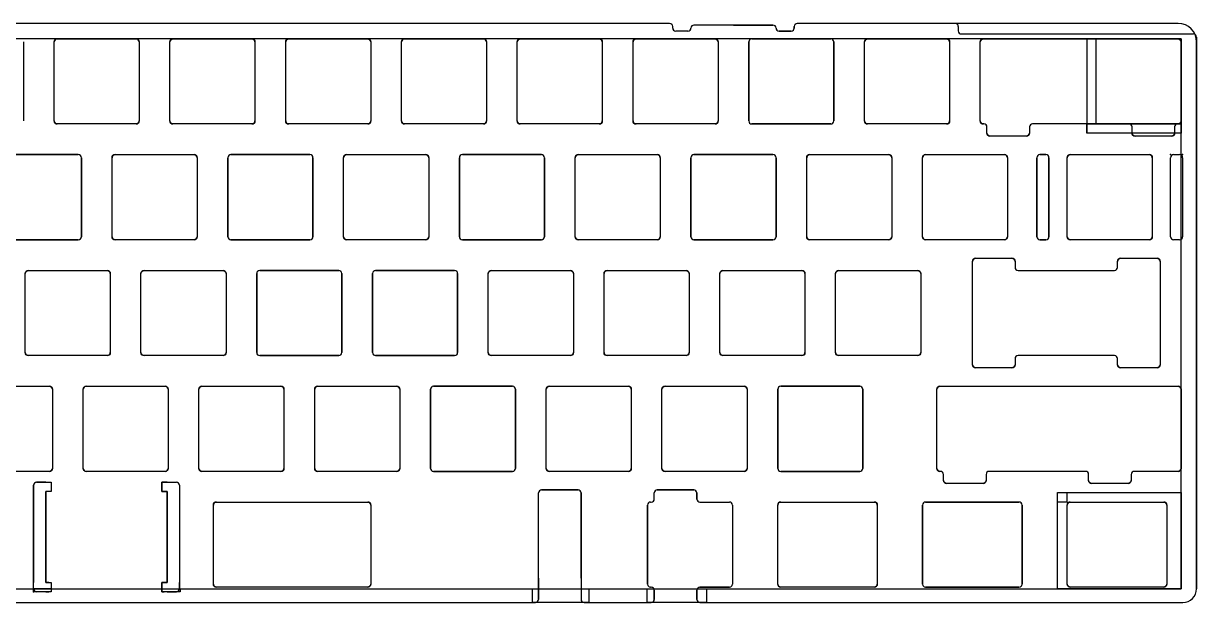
# Model space of a CAD drawing. Header units: centimetres. Extents: x 0 to 40.4, y 0 to 19.5.
# Drawn here: x 21.13 to 40.44, y 9.97 to 19.5 of the extents above; entities that cross this region are included whole.
import ezdxf

# ---------------------------------------------------------------- set-up
doc = ezdxf.new("R2010")
doc.units = ezdxf.units.CM
doc.header["$MEASUREMENT"] = 0
doc.layers.add('frowner_bakeneko_plate_PLATELESS v1_0', color=7, linetype='Continuous')
doc.layers.add('frowner_bakeneko_plate_PLATELESS v1_Sketch2', color=7, linetype='Continuous')

msp = doc.modelspace()

# ---------------------------------------------------------------- linework, layer by layer
at = {"layer": 'frowner_bakeneko_plate_PLATELESS v1_0'}
for p, q in [((31.766, 19.497), (14.816, 19.497)), ((36.466, 19.497), (33.866, 19.497)), ((31.816, 19.421), (31.816, 19.447)), ((32.066, 19.371), (31.866, 19.371)), ((32.116, 19.42), (32.116, 19.421)), ((32.816, 19.47), (32.166, 19.47)), ((32.816, 19.47), (33.466, 19.47)), ((33.516, 19.42), (33.516, 19.421)), ((33.566, 19.371), (33.766, 19.371)), ((33.816, 19.421), (33.816, 19.447)), ((36.516, 19.447), (36.516, 19.374)), ((36.566, 19.324), (40.386, 19.324)), ((21.133, 19.194), (21.133, 17.894)), ((21.638, 17.894), (21.638, 19.194)), ((21.688, 19.244), (22.988, 19.244)), ((23.038, 19.194), (23.038, 17.894)), ((23.543, 17.894), (23.543, 19.194)), ((23.593, 19.244), (24.893, 19.244)), ((24.943, 19.194), (24.943, 17.894)), ((25.448, 17.894), (25.448, 19.194)), ((25.498, 19.244), (26.798, 19.244)), ((26.848, 19.194), (26.848, 17.894)), ((27.353, 17.894), (27.353, 19.194)), ((27.403, 19.244), (28.703, 19.244)), ((28.753, 19.194), (28.753, 17.894)), ((29.258, 17.894), (29.258, 19.194)), ((29.308, 19.244), (30.608, 19.244)), ((30.658, 19.194), (30.658, 17.894)), ((31.163, 17.894), (31.163, 19.194)), ((31.213, 19.244), (32.513, 19.244)), ((32.563, 19.194), (32.563, 17.894)), ((33.068, 19.194), (33.068, 17.894)), ((34.418, 19.244), (33.118, 19.244)), ((34.468, 17.894), (34.468, 19.194)), ((34.973, 17.894), (34.973, 19.194)), ((35.023, 19.244), (36.323, 19.244)), ((36.373, 19.194), (36.373, 17.894)), ((36.878, 17.894), (36.878, 19.194)), ((36.928, 19.244), (40.133, 19.244)), ((40.183, 19.194), (40.183, 17.894)), ((40.436, 19.272), (40.436, 19.274)), ((40.436, 19.272), (40.436, 10.197)), ((22.988, 17.844), (21.688, 17.844)), ((24.893, 17.844), (23.593, 17.844)), ((26.798, 17.844), (25.498, 17.844)), ((28.703, 17.844), (27.403, 17.844)), ((30.608, 17.844), (29.308, 17.844)), ((32.513, 17.844), (31.213, 17.844)), ((33.118, 17.844), (34.418, 17.844)), ((36.323, 17.844), (35.023, 17.844)), ((36.937, 17.844), (36.928, 17.844)), ((36.987, 17.694), (36.987, 17.794)), ((37.687, 17.794), (37.687, 17.694)), ((39.325, 17.844), (37.737, 17.844)), ((39.375, 17.694), (39.375, 17.794)), ((40.075, 17.794), (40.075, 17.694)), ((40.133, 17.844), (40.125, 17.844)), ((37.637, 17.644), (37.037, 17.644)), ((40.025, 17.644), (39.425, 17.644)), ((22.036, 17.339), (20.736, 17.339)), ((22.086, 15.989), (22.086, 17.289)), ((22.591, 15.989), (22.591, 17.289)), ((22.641, 17.339), (23.941, 17.339)), ((23.991, 17.289), (23.991, 15.989)), ((24.496, 17.289), (24.496, 15.989)), ((25.846, 17.339), (24.546, 17.339)), ((25.896, 15.989), (25.896, 17.289)), ((26.401, 15.989), (26.401, 17.289)), ((26.451, 17.339), (27.751, 17.339)), ((27.801, 17.289), (27.801, 15.989)), ((28.306, 17.289), (28.306, 15.989)), ((29.656, 17.339), (28.356, 17.339)), ((29.706, 15.989), (29.706, 17.289)), ((30.211, 15.989), (30.211, 17.289)), ((30.261, 17.339), (31.561, 17.339)), ((31.611, 17.289), (31.611, 15.989)), ((32.116, 17.289), (32.116, 15.989)), ((33.466, 17.339), (32.166, 17.339)), ((33.516, 15.989), (33.516, 17.289)), ((34.021, 15.989), (34.021, 17.289)), ((34.071, 17.339), (35.371, 17.339)), ((35.421, 17.289), (35.421, 15.989)), ((35.926, 15.989), (35.926, 17.289)), ((35.976, 17.339), (37.276, 17.339)), ((37.326, 17.289), (37.326, 15.989)), ((37.807, 17.289), (37.807, 15.989)), ((37.957, 17.339), (37.857, 17.339)), ((38.007, 15.989), (38.007, 17.289)), ((38.307, 15.989), (38.307, 17.289)), ((38.357, 17.339), (39.657, 17.339)), ((39.707, 17.289), (39.707, 15.989)), ((40.007, 15.989), (40.007, 17.289)), ((40.057, 17.339), (40.157, 17.339)), ((40.207, 17.289), (40.207, 15.989)), ((20.736, 15.939), (22.036, 15.939)), ((23.941, 15.939), (22.641, 15.939)), ((24.546, 15.939), (25.846, 15.939)), ((27.751, 15.939), (26.451, 15.939)), ((28.356, 15.939), (29.656, 15.939)), ((31.561, 15.939), (30.261, 15.939)), ((32.166, 15.939), (33.466, 15.939)), ((35.371, 15.939), (34.071, 15.939)), ((37.276, 15.939), (35.976, 15.939)), ((37.857, 15.939), (37.957, 15.939)), ((39.657, 15.939), (38.357, 15.939)), ((40.157, 15.939), (40.057, 15.939)), ((36.749, 13.884), (36.749, 15.584)), ((36.799, 15.634), (37.399, 15.634)), ((37.449, 15.584), (37.449, 15.484)), ((39.136, 15.484), (39.136, 15.584)), ((39.186, 15.634), (39.786, 15.634)), ((39.836, 15.584), (39.836, 13.884)), ((21.162, 14.084), (21.162, 15.384)), ((21.212, 15.434), (22.512, 15.434)), ((22.562, 15.384), (22.562, 14.084)), ((23.067, 14.084), (23.067, 15.384)), ((23.117, 15.434), (24.417, 15.434)), ((24.467, 15.384), (24.467, 14.084)), ((24.972, 15.384), (24.972, 14.084)), ((26.322, 15.434), (25.022, 15.434)), ((26.372, 14.084), (26.372, 15.384)), ((26.877, 15.384), (26.877, 14.084)), ((28.227, 15.434), (26.927, 15.434)), ((28.277, 14.084), (28.277, 15.384)), ((28.782, 14.084), (28.782, 15.384)), ((28.832, 15.434), (30.132, 15.434)), ((30.182, 15.384), (30.182, 14.084)), ((30.687, 14.084), (30.687, 15.384)), ((30.737, 15.434), (32.037, 15.434)), ((32.087, 15.384), (32.087, 14.084)), ((32.592, 14.084), (32.592, 15.384)), ((32.642, 15.434), (33.942, 15.434)), ((33.992, 15.384), (33.992, 14.084)), ((34.497, 14.084), (34.497, 15.384)), ((34.547, 15.434), (35.847, 15.434)), ((35.897, 15.384), (35.897, 14.084)), ((37.499, 15.434), (39.086, 15.434)), ((22.512, 14.034), (21.212, 14.034)), ((24.417, 14.034), (23.117, 14.034)), ((25.022, 14.034), (26.322, 14.034)), ((26.927, 14.034), (28.227, 14.034)), ((30.132, 14.034), (28.832, 14.034)), ((32.037, 14.034), (30.737, 14.034)), ((33.942, 14.034), (32.642, 14.034)), ((35.847, 14.034), (34.547, 14.034)), ((37.449, 13.984), (37.449, 13.884)), ((39.086, 14.034), (37.499, 14.034)), ((39.136, 13.884), (39.136, 13.984)), ((37.399, 13.834), (36.799, 13.834)), ((39.786, 13.834), (39.186, 13.834)), ((20.26, 13.529), (21.56, 13.529)), ((22.165, 13.529), (23.465, 13.529)), ((24.07, 13.529), (25.37, 13.529)), ((25.975, 13.529), (27.275, 13.529)), ((29.18, 13.529), (27.88, 13.529)), ((29.785, 13.529), (31.085, 13.529)), ((31.69, 13.529), (32.99, 13.529)), ((34.895, 13.529), (33.595, 13.529)), ((36.214, 13.529), (40.133, 13.529)), ((21.61, 13.479), (21.61, 12.179)), ((22.115, 12.179), (22.115, 13.479)), ((23.515, 13.479), (23.515, 12.179)), ((24.02, 12.179), (24.02, 13.479)), ((25.42, 13.479), (25.42, 12.179)), ((25.925, 12.179), (25.925, 13.479)), ((27.325, 13.479), (27.325, 12.179)), ((27.83, 13.479), (27.83, 12.179)), ((29.23, 12.179), (29.23, 13.479)), ((29.735, 12.179), (29.735, 13.479)), ((31.135, 13.479), (31.135, 12.179)), ((31.64, 12.179), (31.64, 13.479)), ((33.04, 13.479), (33.04, 12.179)), ((33.545, 13.479), (33.545, 12.179)), ((34.945, 12.179), (34.945, 13.479)), ((36.164, 12.179), (36.164, 13.479)), ((40.183, 13.479), (40.183, 12.179)), ((21.56, 12.129), (20.26, 12.129)), ((23.465, 12.129), (22.165, 12.129)), ((25.37, 12.129), (24.07, 12.129)), ((27.275, 12.129), (25.975, 12.129)), ((27.88, 12.129), (29.18, 12.129)), ((31.085, 12.129), (29.785, 12.129)), ((32.99, 12.129), (31.69, 12.129)), ((33.595, 12.129), (34.895, 12.129)), ((36.223, 12.129), (36.214, 12.129)), ((36.273, 11.979), (36.273, 12.079)), ((36.973, 12.079), (36.973, 11.979)), ((38.61, 12.129), (37.023, 12.129)), ((38.66, 11.979), (38.66, 12.079)), ((39.36, 12.079), (39.36, 11.979)), ((40.133, 12.129), (39.41, 12.129)), ((21.3, 11.9), (21.3, 11.8)), ((21.3, 11.8), (21.3, 10.3)), ((21.5, 11.95), (21.35, 11.95)), ((21.5, 11.95), (21.55, 11.95)), ((21.55, 11.8), (21.5, 11.8)), ((21.5, 10.3), (21.5, 11.8)), ((21.5, 10.3), (21.5, 11.8)), ((21.55, 11.95), (21.59, 11.95)), ((21.59, 11.8), (21.55, 11.8)), ((21.55, 11.8), (21.55, 11.8)), ((21.59, 11.95), (21.59, 11.8)), ((23.41, 11.95), (23.41, 11.8)), ((23.45, 11.95), (23.41, 11.95)), ((23.41, 11.8), (23.45, 11.8)), ((23.5, 11.95), (23.45, 11.95)), ((23.45, 11.8), (23.5, 11.8)), ((23.5, 11.95), (23.65, 11.95)), ((23.5, 10.3), (23.5, 11.8)), ((23.5, 11.8), (23.5, 10.3)), ((23.7, 11.9), (23.7, 11.8)), ((23.7, 11.8), (23.7, 10.3)), ((30.258, 11.824), (29.658, 11.824)), ((32.163, 11.824), (31.563, 11.824)), ((36.923, 11.929), (36.323, 11.929)), ((39.31, 11.929), (38.71, 11.929)), ((24.308, 11.624), (26.798, 11.624)), ((29.608, 10.374), (29.608, 11.774)), ((30.308, 10.374), (30.308, 11.774)), ((31.451, 11.624), (31.463, 11.624)), ((31.513, 11.674), (31.513, 11.774)), ((32.213, 11.674), (32.213, 11.774)), ((32.263, 11.624), (32.751, 11.624)), ((33.595, 11.624), (35.133, 11.624)), ((37.514, 11.624), (35.976, 11.624)), ((38.357, 11.624), (39.895, 11.624)), ((24.258, 10.274), (24.258, 11.574)), ((26.848, 11.574), (26.848, 10.274)), ((31.401, 11.574), (31.401, 10.274)), ((32.801, 11.574), (32.801, 10.274)), ((33.545, 10.274), (33.545, 11.574)), ((35.183, 11.574), (35.183, 10.274)), ((35.926, 11.574), (35.926, 10.274)), ((37.564, 10.274), (37.564, 11.574)), ((38.307, 10.274), (38.307, 11.574)), ((39.945, 11.574), (39.945, 10.274)), ((21.3, 10.2), (21.3, 10.3)), ((21.55, 10.3), (21.5, 10.3)), ((21.55, 10.3), (21.59, 10.3)), ((21.59, 10.3), (21.59, 10.15)), ((23.45, 10.3), (23.41, 10.3)), ((23.41, 10.3), (23.41, 10.15)), ((23.5, 10.3), (23.45, 10.3)), ((23.7, 10.2), (23.7, 10.3)), ((29.608, 10.374), (29.608, 10.022)), ((30.308, 10.374), (30.308, 10.022)), ((21.5, 10.15), (21.35, 10.15)), ((21.5, 10.15), (21.55, 10.15)), ((21.59, 10.15), (21.55, 10.15)), ((23.41, 10.15), (23.45, 10.15)), ((23.5, 10.15), (23.45, 10.15)), ((23.5, 10.15), (23.65, 10.15)), ((26.798, 10.224), (24.308, 10.224)), ((31.451, 10.224), (31.463, 10.224)), ((31.513, 10.174), (31.513, 10.022)), ((32.213, 10.022), (32.213, 10.174)), ((32.263, 10.224), (32.751, 10.224)), ((35.133, 10.224), (33.595, 10.224)), ((35.976, 10.224), (37.514, 10.224)), ((39.895, 10.224), (38.357, 10.224)), ((20.833, 9.972), (29.558, 9.972)), ((30.358, 9.972), (31.351, 9.972)), ((31.351, 9.972), (31.463, 9.972)), ((32.263, 9.972), (32.851, 9.972)), ((32.851, 9.972), (40.211, 9.972))]:
    msp.add_line(p, q, dxfattribs=at)
for centre, radius, start, end in [((31.766, 19.447), 0.05, 360, 90), ((33.866, 19.447), 0.05, 90, 180), ((36.466, 19.447), 0.05, 360, 90), ((31.866, 19.421), 0.05, 180, 270), ((32.066, 19.421), 0.05, 270, 0), ((32.166, 19.42), 0.05, 90, 180), ((33.466, 19.42), 0.05, 360, 90), ((33.566, 19.421), 0.05, 180, 270), ((33.766, 19.421), 0.05, 270, 0), ((36.566, 19.374), 0.05, 180, 270), ((40.386, 19.274), 0.05, 360, 90), ((33.118, 19.194), 0.05, 90, 180), ((34.418, 19.194), 0.05, 0, 90), ((33.118, 17.894), 0.05, 180, 270), ((34.418, 17.894), 0.05, 270, 360), ((36.937, 17.794), 0.05, 0, 90), ((37.737, 17.794), 0.05, 90, 180), ((39.325, 17.794), 0.05, 360, 90), ((40.125, 17.794), 0.05, 90, 180), ((22.036, 17.289), 0.05, 360, 90), ((24.546, 17.289), 0.05, 90, 180), ((25.846, 17.289), 0.05, 360, 90), ((28.356, 17.289), 0.05, 90, 180), ((29.656, 17.289), 0.05, 360, 90), ((32.166, 17.289), 0.05, 90, 180), ((33.466, 17.289), 0.05, 0, 90), ((37.857, 17.289), 0.05, 90, 180), ((37.957, 17.289), 0.05, 360, 90), ((40.057, 17.289), 0.05, 90, 180), ((40.157, 17.289), 0.05, 360, 90), ((22.036, 15.989), 0.05, 270, 360), ((24.546, 15.989), 0.05, 180, 270), ((25.846, 15.989), 0.05, 270, 360), ((28.356, 15.989), 0.05, 180, 270), ((29.656, 15.989), 0.05, 270, 0), ((32.166, 15.989), 0.05, 180, 270), ((33.466, 15.989), 0.05, 270, 0), ((37.857, 15.989), 0.05, 180, 270), ((37.957, 15.989), 0.05, 270, 0), ((40.057, 15.989), 0.05, 180, 270), ((40.157, 15.989), 0.05, 270, 0), ((37.499, 15.484), 0.05, 180, 270), ((39.086, 15.484), 0.05, 270, 0), ((25.022, 15.384), 0.05, 90, 180), ((26.322, 15.384), 0.05, 360, 90), ((26.927, 15.384), 0.05, 90, 180), ((28.227, 15.384), 0.05, 360, 90), ((25.022, 14.084), 0.05, 180, 270), ((26.322, 14.084), 0.05, 270, 360), ((26.927, 14.084), 0.05, 180, 270), ((28.227, 14.084), 0.05, 270, 360), ((37.499, 13.984), 0.05, 90, 180), ((39.086, 13.984), 0.05, 0, 90), ((27.88, 13.479), 0.05, 90, 180), ((29.18, 13.479), 0.05, 0, 90), ((33.595, 13.479), 0.05, 90, 180), ((34.895, 13.479), 0.05, 0, 90), ((27.88, 12.179), 0.05, 180, 270), ((29.18, 12.179), 0.05, 270, 360), ((33.595, 12.179), 0.05, 180, 270), ((34.895, 12.179), 0.05, 270, 0), ((36.223, 12.079), 0.05, 0, 90), ((37.023, 12.079), 0.05, 90, 180), ((38.61, 12.079), 0.05, 0, 90), ((39.41, 12.079), 0.05, 90, 180), ((21.35, 11.9), 0.05, 90, 180), ((23.65, 11.9), 0.05, 360, 90), ((29.658, 11.774), 0.05, 90, 180), ((30.258, 11.774), 0.05, 0, 90), ((31.563, 11.774), 0.05, 90, 180), ((32.163, 11.774), 0.05, 0, 90), ((31.451, 11.574), 0.05, 90, 180), ((31.463, 11.674), 0.05, 270, 0), ((32.263, 11.674), 0.05, 180, 270), ((32.751, 11.574), 0.05, 0, 90), ((35.976, 11.574), 0.05, 90, 180), ((37.514, 11.574), 0.05, 0, 90), ((31.451, 10.274), 0.05, 180, 270), ((32.751, 10.274), 0.05, 270, 0), ((35.976, 10.274), 0.05, 180, 270), ((37.514, 10.274), 0.05, 270, 0), ((21.35, 10.2), 0.05, 180, 270), ((23.65, 10.2), 0.05, 270, 0), ((31.463, 10.174), 0.05, 360, 90), ((32.263, 10.174), 0.05, 90, 180), ((40.211, 10.197), 0.225, 270, 0), ((29.558, 10.022), 0.05, 270, 0), ((30.358, 10.022), 0.05, 180, 270), ((31.463, 10.022), 0.05, 270, 0), ((32.263, 10.022), 0.05, 180, 270)]:
    msp.add_arc(centre, radius, start, end, dxfattribs=at)
at = {"layer": 'frowner_bakeneko_plate_PLATELESS v1_0', "extrusion": (0, 0, -1)}
for centre, start, end in [((-21.688, 19.194), 360, 90), ((-22.988, 19.194), 90, 180), ((-23.593, 19.194), 360, 90), ((-24.893, 19.194), 90, 180), ((-25.498, 19.194), 0, 90), ((-26.798, 19.194), 90, 180), ((-27.403, 19.194), 0, 90), ((-28.703, 19.194), 90, 180), ((-29.308, 19.194), 0, 90), ((-30.608, 19.194), 90, 180), ((-31.213, 19.194), 0, 90), ((-32.513, 19.194), 90, 180), ((-35.023, 19.194), 0, 90), ((-36.323, 19.194), 90, 180), ((-36.928, 19.194), 0, 90), ((-40.133, 19.194), 90, 180), ((-21.688, 17.894), 270, 360), ((-22.988, 17.894), 180, 270), ((-23.593, 17.894), 270, 360), ((-24.893, 17.894), 180, 270), ((-25.498, 17.894), 270, 0), ((-26.798, 17.894), 180, 270), ((-27.403, 17.894), 270, 0), ((-28.703, 17.894), 180, 270), ((-29.308, 17.894), 270, 0), ((-30.608, 17.894), 180, 270), ((-31.213, 17.894), 270, 0), ((-32.513, 17.894), 180, 270), ((-35.023, 17.894), 270, 360), ((-36.323, 17.894), 180, 270), ((-36.928, 17.894), 270, 360), ((-40.133, 17.894), 180, 270), ((-37.037, 17.694), 270, 0), ((-37.637, 17.694), 180, 270), ((-39.425, 17.694), 270, 0), ((-40.025, 17.694), 180, 270), ((-22.641, 17.289), 360, 90), ((-23.941, 17.289), 90, 180), ((-26.451, 17.289), 360, 90), ((-27.751, 17.289), 90, 180), ((-30.261, 17.289), 0, 90), ((-31.561, 17.289), 90, 180), ((-34.071, 17.289), 360, 90), ((-35.371, 17.289), 90, 180), ((-35.976, 17.289), 360, 90), ((-37.276, 17.289), 90, 180), ((-38.357, 17.289), 360, 90), ((-39.657, 17.289), 90, 180), ((-22.641, 15.989), 270, 360), ((-23.941, 15.989), 180, 270), ((-26.451, 15.989), 270, 360), ((-27.751, 15.989), 180, 270), ((-30.261, 15.989), 270, 360), ((-31.561, 15.989), 180, 270), ((-34.071, 15.989), 270, 0), ((-35.371, 15.989), 180, 270), ((-35.976, 15.989), 270, 0), ((-37.276, 15.989), 180, 270), ((-38.357, 15.989), 270, 360), ((-39.657, 15.989), 180, 270), ((-36.799, 15.584), 0, 90), ((-37.399, 15.584), 90, 180), ((-39.186, 15.584), 360, 90), ((-39.786, 15.584), 90, 180), ((-21.212, 15.384), 360, 90), ((-22.512, 15.384), 90, 180), ((-23.117, 15.384), 360, 90), ((-24.417, 15.384), 90, 180), ((-28.832, 15.384), 360, 90), ((-30.132, 15.384), 90, 180), ((-30.737, 15.384), 360, 90), ((-32.037, 15.384), 90, 180), ((-32.642, 15.384), 0, 90), ((-33.942, 15.384), 90, 180), ((-34.547, 15.384), 0, 90), ((-35.847, 15.384), 90, 180), ((-21.212, 14.084), 270, 360), ((-22.512, 14.084), 180, 270), ((-23.117, 14.084), 270, 0), ((-24.417, 14.084), 180, 270), ((-28.832, 14.084), 270, 360), ((-30.132, 14.084), 180, 270), ((-30.737, 14.084), 270, 360), ((-32.037, 14.084), 180, 270), ((-32.642, 14.084), 270, 360), ((-33.942, 14.084), 180, 270), ((-34.547, 14.084), 270, 360), ((-35.847, 14.084), 180, 270), ((-36.799, 13.884), 270, 360), ((-37.399, 13.884), 180, 270), ((-39.186, 13.884), 270, 360), ((-39.786, 13.884), 180, 270), ((-21.56, 13.479), 90, 180), ((-22.165, 13.479), 0, 90), ((-23.465, 13.479), 90, 180), ((-24.07, 13.479), 0, 90), ((-25.37, 13.479), 90, 180), ((-25.975, 13.479), 0, 90), ((-27.275, 13.479), 90, 180), ((-29.785, 13.479), 0, 90), ((-31.085, 13.479), 90, 180), ((-31.69, 13.479), 0, 90), ((-32.99, 13.479), 90, 180), ((-36.214, 13.479), 0, 90), ((-40.133, 13.479), 90, 180), ((-21.56, 12.179), 180, 270), ((-22.165, 12.179), 270, 0), ((-23.465, 12.179), 180, 270), ((-24.07, 12.179), 270, 0), ((-25.37, 12.179), 180, 270), ((-25.975, 12.179), 270, 0), ((-27.275, 12.179), 180, 270), ((-29.785, 12.179), 270, 360), ((-31.085, 12.179), 180, 270), ((-31.69, 12.179), 270, 0), ((-32.99, 12.179), 180, 270), ((-36.214, 12.179), 270, 360), ((-40.133, 12.179), 180, 270), ((-36.323, 11.979), 270, 360), ((-36.923, 11.979), 180, 270), ((-38.71, 11.979), 270, 0), ((-39.31, 11.979), 180, 270), ((-24.308, 11.574), 360, 90), ((-26.798, 11.574), 90, 180), ((-33.595, 11.574), 360, 90), ((-35.133, 11.574), 90, 180), ((-38.357, 11.574), 0, 90), ((-39.895, 11.574), 90, 180), ((-24.308, 10.274), 270, 360), ((-26.798, 10.274), 180, 270), ((-33.595, 10.274), 270, 0), ((-35.133, 10.274), 180, 270), ((-38.357, 10.274), 270, 360), ((-39.895, 10.274), 180, 270)]:
    msp.add_arc(centre, 0.05, start, end, dxfattribs=at)
at = {"layer": 'frowner_bakeneko_plate_PLATELESS v1_0'}
for p in [(40.007, 17.339), (40.207, 17.339), (21.3, 10.15)]:
    msp.add_point(p, dxfattribs=at)
at = {"layer": 'frowner_bakeneko_plate_PLATELESS v1_Sketch2'}
for p, q in [((31.766, 19.497, 0.16), (14.816, 19.497, 0.16)), ((40.136, 19.497, 0.16), (33.866, 19.497, 0.16)), ((31.816, 19.421, 0.16), (31.816, 19.447, 0.16)), ((32.066, 19.371, 0.16), (31.866, 19.371, 0.16)), ((32.116, 19.42, 0.16), (32.116, 19.421, 0.16)), ((33.466, 19.47, 0.16), (32.166, 19.47, 0.16)), ((33.516, 19.421, 0.16), (33.516, 19.42, 0.16)), ((33.766, 19.371, 0.16), (33.566, 19.371, 0.16)), ((33.816, 19.447, 0.16), (33.816, 19.421, 0.16)), ((40.185, 19.245, 0.16), (12.086, 19.245, 0.16)), ((21.133, 19.194, 0.16), (21.133, 17.894, 0.16)), ((21.638, 17.894, 0.16), (21.638, 19.194, 0.16)), ((21.688, 19.244, 0.16), (22.988, 19.244, 0.16)), ((23.038, 19.194, 0.16), (23.038, 17.894, 0.16)), ((23.543, 17.894, 0.16), (23.543, 19.194, 0.16)), ((23.593, 19.244, 0.16), (24.893, 19.244, 0.16)), ((24.943, 19.194, 0.16), (24.943, 17.894, 0.16)), ((25.448, 17.894, 0.16), (25.448, 19.194, 0.16)), ((25.498, 19.244, 0.16), (26.798, 19.244, 0.16)), ((26.848, 19.194, 0.16), (26.848, 17.894, 0.16)), ((27.353, 17.894, 0.16), (27.353, 19.194, 0.16)), ((27.403, 19.244, 0.16), (28.703, 19.244, 0.16)), ((28.753, 19.194, 0.16), (28.753, 17.894, 0.16)), ((29.258, 17.894, 0.16), (29.258, 19.194, 0.16)), ((29.308, 19.244, 0.16), (30.608, 19.244, 0.16)), ((30.658, 19.194, 0.16), (30.658, 17.894, 0.16)), ((31.163, 17.894, 0.16), (31.163, 19.194, 0.16)), ((31.213, 19.244, 0.16), (32.513, 19.244, 0.16)), ((32.563, 19.194, 0.16), (32.563, 17.894, 0.16)), ((33.068, 17.894, 0.16), (33.068, 19.194, 0.16)), ((33.118, 19.244, 0.16), (34.418, 19.244, 0.16)), ((34.468, 19.194, 0.16), (34.468, 17.894, 0.16)), ((34.973, 17.894, 0.16), (34.973, 19.194, 0.16)), ((35.023, 19.244, 0.16), (36.323, 19.244, 0.16)), ((36.373, 19.194, 0.16), (36.373, 17.894, 0.16)), ((36.878, 17.894, 0.16), (36.878, 19.194, 0.16)), ((36.928, 19.244, 0.16), (40.133, 19.244, 0.16)), ((38.633, 19.244, 0.16), (38.633, 17.844, 0.16)), ((38.783, 19.244, 0.16), (38.633, 19.244, 0.16)), ((38.783, 19.244, 0.16), (40.185, 19.244, 0.16)), ((38.783, 17.844, 0.16), (38.783, 19.244, 0.16)), ((38.783, 17.844, 0.16), (38.783, 19.244, 0.16)), ((40.183, 19.194, 0.16), (40.183, 17.894, 0.16)), ((40.185, 10.197, 0.16), (40.185, 19.245, 0.16)), ((40.185, 19.244, 0.16), (40.185, 17.844, 0.16)), ((40.436, 10.197, 0.16), (40.436, 19.197, 0.16)), ((22.988, 17.844, 0.16), (21.688, 17.844, 0.16)), ((24.893, 17.844, 0.16), (23.593, 17.844, 0.16)), ((26.798, 17.844, 0.16), (25.498, 17.844, 0.16)), ((28.703, 17.844, 0.16), (27.403, 17.844, 0.16)), ((30.608, 17.844, 0.16), (29.308, 17.844, 0.16)), ((32.513, 17.844, 0.16), (31.213, 17.844, 0.16)), ((34.418, 17.844, 0.16), (33.118, 17.844, 0.16)), ((36.323, 17.844, 0.16), (35.023, 17.844, 0.16)), ((36.937, 17.844, 0.16), (36.928, 17.844, 0.16)), ((36.987, 17.694, 0.16), (36.987, 17.794, 0.16)), ((37.687, 17.794, 0.16), (37.687, 17.694, 0.16)), ((39.325, 17.844, 0.16), (37.737, 17.844, 0.16)), ((38.633, 17.694, 0.16), (38.633, 17.844, 0.16)), ((38.633, 17.844, 0.16), (40.185, 17.844, 0.16)), ((38.633, 17.844, 0.16), (38.633, 17.694, 0.16)), ((38.633, 17.844, 0.16), (38.783, 17.844, 0.16)), ((40.185, 17.844, 0.16), (38.783, 17.844, 0.16)), ((39.375, 17.694, 0.16), (39.375, 17.794, 0.16)), ((40.075, 17.794, 0.16), (40.075, 17.694, 0.16)), ((40.133, 17.844, 0.16), (40.125, 17.844, 0.16)), ((40.185, 17.844, 0.16), (40.185, 17.694, 0.16)), ((37.637, 17.644, 0.16), (37.037, 17.644, 0.16)), ((40.185, 17.694, 0.16), (38.633, 17.694, 0.16)), ((40.025, 17.644, 0.16), (39.425, 17.644, 0.16)), ((20.736, 17.339, 0.16), (22.036, 17.339, 0.16)), ((22.086, 17.289, 0.16), (22.086, 15.989, 0.16)), ((22.591, 15.989, 0.16), (22.591, 17.289, 0.16)), ((22.641, 17.339, 0.16), (23.941, 17.339, 0.16)), ((23.991, 17.289, 0.16), (23.991, 15.989, 0.16)), ((24.496, 15.989, 0.16), (24.496, 17.289, 0.16)), ((24.546, 17.339, 0.16), (25.846, 17.339, 0.16)), ((25.896, 17.289, 0.16), (25.896, 15.989, 0.16)), ((26.401, 15.989, 0.16), (26.401, 17.289, 0.16)), ((26.451, 17.339, 0.16), (27.751, 17.339, 0.16)), ((27.801, 17.289, 0.16), (27.801, 15.989, 0.16)), ((28.306, 15.989, 0.16), (28.306, 17.289, 0.16)), ((28.356, 17.339, 0.16), (29.656, 17.339, 0.16)), ((29.706, 17.289, 0.16), (29.706, 15.989, 0.16)), ((30.211, 15.989, 0.16), (30.211, 17.289, 0.16)), ((30.261, 17.339, 0.16), (31.561, 17.339, 0.16)), ((31.611, 17.289, 0.16), (31.611, 15.989, 0.16)), ((32.116, 15.989, 0.16), (32.116, 17.289, 0.16)), ((32.166, 17.339, 0.16), (33.466, 17.339, 0.16)), ((33.516, 17.289, 0.16), (33.516, 15.989, 0.16)), ((34.021, 15.989, 0.16), (34.021, 17.289, 0.16)), ((34.071, 17.339, 0.16), (35.371, 17.339, 0.16)), ((35.421, 17.289, 0.16), (35.421, 15.989, 0.16)), ((35.926, 15.989, 0.16), (35.926, 17.289, 0.16)), ((35.976, 17.339, 0.16), (37.276, 17.339, 0.16)), ((37.326, 17.289, 0.16), (37.326, 15.989, 0.16)), ((37.807, 15.989, 0.16), (37.807, 17.289, 0.16)), ((37.857, 17.339, 0.16), (37.957, 17.339, 0.16)), ((38.007, 17.289, 0.16), (38.007, 15.989, 0.16)), ((38.307, 15.989, 0.16), (38.307, 17.289, 0.16)), ((38.357, 17.339, 0.16), (39.657, 17.339, 0.16)), ((39.707, 17.289, 0.16), (39.707, 15.989, 0.16)), ((40.007, 15.989, 0.16), (40.007, 17.289, 0.16)), ((40.057, 17.339, 0.16), (40.157, 17.339, 0.16)), ((40.207, 17.289, 0.16), (40.207, 15.989, 0.16)), ((22.036, 15.939, 0.16), (20.736, 15.939, 0.16)), ((23.941, 15.939, 0.16), (22.641, 15.939, 0.16)), ((25.846, 15.939, 0.16), (24.546, 15.939, 0.16)), ((27.751, 15.939, 0.16), (26.451, 15.939, 0.16)), ((29.656, 15.939, 0.16), (28.356, 15.939, 0.16)), ((31.561, 15.939, 0.16), (30.261, 15.939, 0.16)), ((33.466, 15.939, 0.16), (32.166, 15.939, 0.16)), ((35.371, 15.939, 0.16), (34.071, 15.939, 0.16)), ((37.276, 15.939, 0.16), (35.976, 15.939, 0.16)), ((37.957, 15.939, 0.16), (37.857, 15.939, 0.16)), ((39.657, 15.939, 0.16), (38.357, 15.939, 0.16)), ((40.157, 15.939, 0.16), (40.057, 15.939, 0.16)), ((36.749, 13.884, 0.16), (36.749, 15.584, 0.16)), ((36.799, 15.634, 0.16), (37.399, 15.634, 0.16)), ((37.449, 15.584, 0.16), (37.449, 15.484, 0.16)), ((39.136, 15.484, 0.16), (39.136, 15.584, 0.16)), ((39.186, 15.634, 0.16), (39.786, 15.634, 0.16)), ((39.836, 15.584, 0.16), (39.836, 13.884, 0.16)), ((21.162, 14.084, 0.16), (21.162, 15.384, 0.16)), ((21.212, 15.434, 0.16), (22.512, 15.434, 0.16)), ((22.562, 15.384, 0.16), (22.562, 14.084, 0.16)), ((23.067, 14.084, 0.16), (23.067, 15.384, 0.16)), ((23.117, 15.434, 0.16), (24.417, 15.434, 0.16)), ((24.467, 15.384, 0.16), (24.467, 14.084, 0.16)), ((24.972, 14.084, 0.16), (24.972, 15.384, 0.16)), ((25.022, 15.434, 0.16), (26.322, 15.434, 0.16)), ((26.372, 15.384, 0.16), (26.372, 14.084, 0.16)), ((26.877, 14.084, 0.16), (26.877, 15.384, 0.16)), ((26.927, 15.434, 0.16), (28.227, 15.434, 0.16)), ((28.277, 15.384, 0.16), (28.277, 14.084, 0.16)), ((28.782, 14.084, 0.16), (28.782, 15.384, 0.16)), ((28.832, 15.434, 0.16), (30.132, 15.434, 0.16)), ((30.182, 15.384, 0.16), (30.182, 14.084, 0.16)), ((30.687, 14.084, 0.16), (30.687, 15.384, 0.16)), ((30.737, 15.434, 0.16), (32.037, 15.434, 0.16)), ((32.087, 15.384, 0.16), (32.087, 14.084, 0.16)), ((32.592, 14.084, 0.16), (32.592, 15.384, 0.16)), ((32.642, 15.434, 0.16), (33.942, 15.434, 0.16)), ((33.992, 15.384, 0.16), (33.992, 14.084, 0.16)), ((34.497, 14.084, 0.16), (34.497, 15.384, 0.16)), ((34.547, 15.434, 0.16), (35.847, 15.434, 0.16)), ((35.897, 15.384, 0.16), (35.897, 14.084, 0.16)), ((37.499, 15.434, 0.16), (39.086, 15.434, 0.16)), ((22.512, 14.034, 0.16), (21.212, 14.034, 0.16)), ((24.417, 14.034, 0.16), (23.117, 14.034, 0.16)), ((26.322, 14.034, 0.16), (25.022, 14.034, 0.16)), ((28.227, 14.034, 0.16), (26.927, 14.034, 0.16)), ((30.132, 14.034, 0.16), (28.832, 14.034, 0.16)), ((32.037, 14.034, 0.16), (30.737, 14.034, 0.16)), ((33.942, 14.034, 0.16), (32.642, 14.034, 0.16)), ((35.847, 14.034, 0.16), (34.547, 14.034, 0.16)), ((37.449, 13.984, 0.16), (37.449, 13.884, 0.16)), ((39.086, 14.034, 0.16), (37.499, 14.034, 0.16)), ((39.136, 13.884, 0.16), (39.136, 13.984, 0.16)), ((37.399, 13.834, 0.16), (36.799, 13.834, 0.16)), ((39.786, 13.834, 0.16), (39.186, 13.834, 0.16)), ((20.26, 13.529, 0.16), (21.56, 13.529, 0.16)), ((22.165, 13.529, 0.16), (23.465, 13.529, 0.16)), ((24.07, 13.529, 0.16), (25.37, 13.529, 0.16)), ((25.975, 13.529, 0.16), (27.275, 13.529, 0.16)), ((27.88, 13.529, 0.16), (29.18, 13.529, 0.16)), ((29.785, 13.529, 0.16), (31.085, 13.529, 0.16)), ((31.69, 13.529, 0.16), (32.99, 13.529, 0.16)), ((33.595, 13.529, 0.16), (34.895, 13.529, 0.16)), ((36.214, 13.529, 0.16), (40.133, 13.529, 0.16)), ((21.61, 13.479, 0.16), (21.61, 12.179, 0.16)), ((22.115, 12.179, 0.16), (22.115, 13.479, 0.16)), ((23.515, 13.479, 0.16), (23.515, 12.179, 0.16)), ((24.02, 12.179, 0.16), (24.02, 13.479, 0.16)), ((25.42, 13.479, 0.16), (25.42, 12.179, 0.16)), ((25.925, 12.179, 0.16), (25.925, 13.479, 0.16)), ((27.325, 13.479, 0.16), (27.325, 12.179, 0.16)), ((27.83, 12.179, 0.16), (27.83, 13.479, 0.16)), ((29.23, 13.479, 0.16), (29.23, 12.179, 0.16)), ((29.735, 12.179, 0.16), (29.735, 13.479, 0.16)), ((31.135, 13.479, 0.16), (31.135, 12.179, 0.16)), ((31.64, 12.179, 0.16), (31.64, 13.479, 0.16)), ((33.04, 13.479, 0.16), (33.04, 12.179, 0.16)), ((33.545, 12.179, 0.16), (33.545, 13.479, 0.16)), ((34.945, 13.479, 0.16), (34.945, 12.179, 0.16)), ((36.164, 12.179, 0.16), (36.164, 13.479, 0.16)), ((40.183, 13.479, 0.16), (40.183, 12.179, 0.16)), ((21.56, 12.129, 0.16), (20.26, 12.129, 0.16)), ((23.465, 12.129, 0.16), (22.165, 12.129, 0.16)), ((25.37, 12.129, 0.16), (24.07, 12.129, 0.16)), ((27.275, 12.129, 0.16), (25.975, 12.129, 0.16)), ((29.18, 12.129, 0.16), (27.88, 12.129, 0.16)), ((31.085, 12.129, 0.16), (29.785, 12.129, 0.16)), ((32.99, 12.129, 0.16), (31.69, 12.129, 0.16)), ((34.895, 12.129, 0.16), (33.595, 12.129, 0.16)), ((36.223, 12.129, 0.16), (36.214, 12.129, 0.16)), ((36.273, 11.979, 0.16), (36.273, 12.079, 0.16)), ((36.973, 12.079, 0.16), (36.973, 11.979, 0.16)), ((38.61, 12.129, 0.16), (37.023, 12.129, 0.16)), ((38.66, 11.979, 0.16), (38.66, 12.079, 0.16)), ((39.36, 12.079, 0.16), (39.36, 11.979, 0.16)), ((40.133, 12.129, 0.16), (39.41, 12.129, 0.16)), ((21.3, 10.2, 0.16), (21.3, 11.9, 0.16)), ((21.35, 11.95, 0.16), (21.59, 11.95, 0.16)), ((21.59, 11.8, 0.16), (21.5, 11.8, 0.16)), ((21.5, 11.8, 0.16), (21.5, 10.3, 0.16)), ((21.59, 11.95, 0.16), (21.59, 11.8, 0.16)), ((23.41, 11.8, 0.16), (23.41, 11.95, 0.16)), ((23.41, 11.95, 0.16), (23.65, 11.95, 0.16)), ((23.5, 11.8, 0.16), (23.41, 11.8, 0.16)), ((23.5, 10.3, 0.16), (23.5, 11.8, 0.16)), ((23.7, 11.9, 0.16), (23.7, 10.2, 0.16)), ((29.658, 11.824, 0.16), (30.258, 11.824, 0.16)), ((31.563, 11.824, 0.16), (32.163, 11.824, 0.16)), ((36.923, 11.929, 0.16), (36.323, 11.929, 0.16)), ((38.147, 10.197, 0.16), (38.147, 11.784, 0.16)), ((38.147, 11.784, 0.16), (40.185, 11.784, 0.16)), ((38.307, 11.624, 0.16), (38.307, 11.784, 0.16)), ((39.31, 11.929, 0.16), (38.71, 11.929, 0.16)), ((40.185, 11.784, 0.16), (40.185, 10.197, 0.16)), ((24.308, 11.624, 0.16), (26.798, 11.624, 0.16)), ((29.608, 10.022, 0.16), (29.608, 11.774, 0.16)), ((30.308, 11.774, 0.16), (30.308, 10.022, 0.16)), ((31.451, 11.624, 0.16), (31.463, 11.624, 0.16)), ((31.513, 11.674, 0.16), (31.513, 11.774, 0.16)), ((32.213, 11.774, 0.16), (32.213, 11.674, 0.16)), ((32.263, 11.624, 0.16), (32.751, 11.624, 0.16)), ((33.595, 11.624, 0.16), (35.133, 11.624, 0.16)), ((35.976, 11.624, 0.16), (37.514, 11.624, 0.16)), ((38.307, 11.624, 0.16), (38.147, 11.624, 0.16)), ((38.357, 11.624, 0.16), (39.895, 11.624, 0.16)), ((24.258, 10.274, 0.16), (24.258, 11.574, 0.16)), ((26.848, 11.574, 0.16), (26.848, 10.274, 0.16)), ((31.401, 10.274, 0.16), (31.401, 11.574, 0.16)), ((32.801, 11.574, 0.16), (32.801, 10.274, 0.16)), ((33.545, 10.274, 0.16), (33.545, 11.574, 0.16)), ((35.183, 11.574, 0.16), (35.183, 10.274, 0.16)), ((35.926, 10.274, 0.16), (35.926, 11.574, 0.16)), ((37.564, 11.574, 0.16), (37.564, 10.274, 0.16)), ((38.307, 10.274, 0.16), (38.307, 11.574, 0.16)), ((39.945, 11.574, 0.16), (39.945, 10.274, 0.16)), ((21.5, 10.3, 0.16), (21.59, 10.3, 0.16)), ((21.59, 10.3, 0.16), (21.59, 10.15, 0.16)), ((23.41, 10.3, 0.16), (23.5, 10.3, 0.16)), ((23.41, 10.15, 0.16), (23.41, 10.3, 0.16)), ((12.086, 10.197, 0.16), (40.185, 10.197, 0.16)), ((21.3, 10.2, 0.16), (21.59, 10.2, 0.16)), ((21.3, 10.15, 0.16), (21.3, 10.2, 0.16)), ((21.59, 10.15, 0.16), (21.3, 10.15, 0.16)), ((21.59, 10.15, 0.16), (21.35, 10.15, 0.16)), ((21.59, 10.2, 0.16), (21.59, 10.15, 0.16)), ((23.41, 10.197, 0.16), (23.713, 10.197, 0.16)), ((23.41, 10.15, 0.16), (23.41, 10.197, 0.16)), ((23.65, 10.15, 0.16), (23.41, 10.15, 0.16)), ((23.713, 10.15, 0.16), (23.41, 10.15, 0.16)), ((23.713, 10.197, 0.16), (23.713, 10.15, 0.16)), ((26.798, 10.224, 0.16), (24.308, 10.224, 0.16)), ((29.511, 9.972, 0.16), (29.511, 10.197, 0.16)), ((29.511, 10.197, 0.16), (30.438, 10.197, 0.16)), ((30.438, 10.197, 0.16), (30.438, 9.972, 0.16)), ((31.397, 9.972, 0.16), (31.397, 10.197, 0.16)), ((31.397, 10.197, 0.16), (32.372, 10.197, 0.16)), ((31.463, 10.224, 0.16), (31.451, 10.224, 0.16)), ((31.513, 10.022, 0.16), (31.513, 10.174, 0.16)), ((32.213, 10.174, 0.16), (32.213, 10.022, 0.16)), ((32.751, 10.224, 0.16), (32.263, 10.224, 0.16)), ((32.372, 10.197, 0.16), (32.372, 9.972, 0.16)), ((35.133, 10.224, 0.16), (33.595, 10.224, 0.16)), ((37.514, 10.224, 0.16), (35.976, 10.224, 0.16)), ((40.185, 10.197, 0.16), (38.147, 10.197, 0.16)), ((39.895, 10.224, 0.16), (38.357, 10.224, 0.16)), ((20.833, 9.972, 0.16), (29.558, 9.972, 0.16)), ((30.438, 9.972, 0.16), (29.511, 9.972, 0.16)), ((30.358, 9.972, 0.16), (31.463, 9.972, 0.16)), ((32.372, 9.972, 0.16), (31.397, 9.972, 0.16)), ((32.263, 9.972, 0.16), (40.211, 9.972, 0.16))]:
    msp.add_line(p, q, dxfattribs=at)
for centre, radius, start, end in [((31.766, 19.447, 0.16), 0.05, 360, 90), ((33.866, 19.447, 0.16), 0.05, 90, 180), ((40.136, 19.197, 0.16), 0.3, 0, 90), ((31.866, 19.421, 0.16), 0.05, 180, 270), ((32.066, 19.421, 0.16), 0.05, 270, 0), ((32.166, 19.42, 0.16), 0.05, 90, 180), ((33.466, 19.42, 0.16), 0.05, 360, 90), ((33.566, 19.421, 0.16), 0.05, 180, 270), ((33.766, 19.421, 0.16), 0.05, 270, 0), ((21.688, 19.194, 0.16), 0.05, 90, 180), ((22.988, 19.194, 0.16), 0.05, 360, 90), ((23.593, 19.194, 0.16), 0.05, 90, 180), ((24.893, 19.194, 0.16), 0.05, 360, 90), ((25.498, 19.194, 0.16), 0.05, 90, 180), ((26.798, 19.194, 0.16), 0.05, 0, 90), ((27.403, 19.194, 0.16), 0.05, 90, 180), ((28.703, 19.194, 0.16), 0.05, 360, 90), ((29.308, 19.194, 0.16), 0.05, 90, 180), ((30.608, 19.194, 0.16), 0.05, 360, 90), ((31.213, 19.194, 0.16), 0.05, 90, 180), ((32.513, 19.194, 0.16), 0.05, 360, 90), ((33.118, 19.194, 0.16), 0.05, 90, 180), ((34.418, 19.194, 0.16), 0.05, 0, 90), ((35.023, 19.194, 0.16), 0.05, 90, 180), ((36.323, 19.194, 0.16), 0.05, 360, 90), ((36.928, 19.194, 0.16), 0.05, 90, 180), ((40.133, 19.194, 0.16), 0.05, 0, 90), ((21.688, 17.894, 0.16), 0.05, 180, 270), ((22.988, 17.894, 0.16), 0.05, 270, 360), ((23.593, 17.894, 0.16), 0.05, 180, 270), ((24.893, 17.894, 0.16), 0.05, 270, 360), ((25.498, 17.894, 0.16), 0.05, 180, 270), ((26.798, 17.894, 0.16), 0.05, 270, 360), ((27.403, 17.894, 0.16), 0.05, 180, 270), ((28.703, 17.894, 0.16), 0.05, 270, 0), ((29.308, 17.894, 0.16), 0.05, 180, 270), ((30.608, 17.894, 0.16), 0.05, 270, 360), ((31.213, 17.894, 0.16), 0.05, 180, 270), ((32.513, 17.894, 0.16), 0.05, 270, 0), ((33.118, 17.894, 0.16), 0.05, 180, 270), ((34.418, 17.894, 0.16), 0.05, 270, 360), ((35.023, 17.894, 0.16), 0.05, 180, 270), ((36.323, 17.894, 0.16), 0.05, 270, 0), ((36.928, 17.894, 0.16), 0.05, 180, 270), ((36.937, 17.794, 0.16), 0.05, 0, 90), ((37.737, 17.794, 0.16), 0.05, 90, 180), ((39.325, 17.794, 0.16), 0.05, 360, 90), ((40.125, 17.794, 0.16), 0.05, 90, 180), ((40.133, 17.894, 0.16), 0.05, 270, 360), ((37.037, 17.694, 0.16), 0.05, 180, 270), ((37.637, 17.694, 0.16), 0.05, 270, 360), ((39.425, 17.694, 0.16), 0.05, 180, 270), ((40.025, 17.694, 0.16), 0.05, 270, 360), ((22.036, 17.289, 0.16), 0.05, 360, 90), ((22.641, 17.289, 0.16), 0.05, 90, 180), ((23.941, 17.289, 0.16), 0.05, 0, 90), ((24.546, 17.289, 0.16), 0.05, 90, 180), ((25.846, 17.289, 0.16), 0.05, 360, 90), ((26.451, 17.289, 0.16), 0.05, 90, 180), ((27.751, 17.289, 0.16), 0.05, 360, 90), ((28.356, 17.289, 0.16), 0.05, 90, 180), ((29.656, 17.289, 0.16), 0.05, 360, 90), ((30.261, 17.289, 0.16), 0.05, 90, 180), ((31.561, 17.289, 0.16), 0.05, 0, 90), ((32.166, 17.289, 0.16), 0.05, 90, 180), ((33.466, 17.289, 0.16), 0.05, 0, 90), ((34.071, 17.289, 0.16), 0.05, 90, 180), ((35.371, 17.289, 0.16), 0.05, 0, 90), ((35.976, 17.289, 0.16), 0.05, 90, 180), ((37.276, 17.289, 0.16), 0.05, 0, 90), ((37.857, 17.289, 0.16), 0.05, 90, 180), ((37.957, 17.289, 0.16), 0.05, 360, 90), ((38.357, 17.289, 0.16), 0.05, 90, 180), ((39.657, 17.289, 0.16), 0.05, 0, 90), ((40.057, 17.289, 0.16), 0.05, 90, 180), ((40.157, 17.289, 0.16), 0.05, 360, 90), ((22.036, 15.989, 0.16), 0.05, 270, 360), ((22.641, 15.989, 0.16), 0.05, 180, 270), ((23.941, 15.989, 0.16), 0.05, 270, 360), ((24.546, 15.989, 0.16), 0.05, 180, 270), ((25.846, 15.989, 0.16), 0.05, 270, 360), ((26.451, 15.989, 0.16), 0.05, 180, 270), ((27.751, 15.989, 0.16), 0.05, 270, 0), ((28.356, 15.989, 0.16), 0.05, 180, 270), ((29.656, 15.989, 0.16), 0.05, 270, 0), ((30.261, 15.989, 0.16), 0.05, 180, 270), ((31.561, 15.989, 0.16), 0.05, 270, 360), ((32.166, 15.989, 0.16), 0.05, 180, 270), ((33.466, 15.989, 0.16), 0.05, 270, 0), ((34.071, 15.989, 0.16), 0.05, 180, 270), ((35.371, 15.989, 0.16), 0.05, 270, 0), ((35.976, 15.989, 0.16), 0.05, 180, 270), ((37.276, 15.989, 0.16), 0.05, 270, 360), ((37.857, 15.989, 0.16), 0.05, 180, 270), ((37.957, 15.989, 0.16), 0.05, 270, 0), ((38.357, 15.989, 0.16), 0.05, 180, 270), ((39.657, 15.989, 0.16), 0.05, 270, 0), ((40.057, 15.989, 0.16), 0.05, 180, 270), ((40.157, 15.989, 0.16), 0.05, 270, 0), ((36.799, 15.584, 0.16), 0.05, 90, 180), ((37.399, 15.584, 0.16), 0.05, 0, 90), ((37.499, 15.484, 0.16), 0.05, 180, 270), ((39.086, 15.484, 0.16), 0.05, 270, 0), ((39.186, 15.584, 0.16), 0.05, 90, 180), ((39.786, 15.584, 0.16), 0.05, 0, 90), ((21.212, 15.384, 0.16), 0.05, 90, 180), ((22.512, 15.384, 0.16), 0.05, 360, 90), ((23.117, 15.384, 0.16), 0.05, 90, 180), ((24.417, 15.384, 0.16), 0.05, 360, 90), ((25.022, 15.384, 0.16), 0.05, 90, 180), ((26.322, 15.384, 0.16), 0.05, 360, 90), ((26.927, 15.384, 0.16), 0.05, 90, 180), ((28.227, 15.384, 0.16), 0.05, 360, 90), ((28.832, 15.384, 0.16), 0.05, 90, 180), ((30.132, 15.384, 0.16), 0.05, 360, 90), ((30.737, 15.384, 0.16), 0.05, 90, 180), ((32.037, 15.384, 0.16), 0.05, 0, 90), ((32.642, 15.384, 0.16), 0.05, 90, 180), ((33.942, 15.384, 0.16), 0.05, 0, 90), ((34.547, 15.384, 0.16), 0.05, 90, 180), ((35.847, 15.384, 0.16), 0.05, 0, 90), ((21.212, 14.084, 0.16), 0.05, 180, 270), ((22.512, 14.084, 0.16), 0.05, 270, 0), ((23.117, 14.084, 0.16), 0.05, 180, 270), ((24.417, 14.084, 0.16), 0.05, 270, 360), ((25.022, 14.084, 0.16), 0.05, 180, 270), ((26.322, 14.084, 0.16), 0.05, 270, 360), ((26.927, 14.084, 0.16), 0.05, 180, 270), ((28.227, 14.084, 0.16), 0.05, 270, 360), ((28.832, 14.084, 0.16), 0.05, 180, 270), ((30.132, 14.084, 0.16), 0.05, 270, 360), ((30.737, 14.084, 0.16), 0.05, 180, 270), ((32.037, 14.084, 0.16), 0.05, 270, 360), ((32.642, 14.084, 0.16), 0.05, 180, 270), ((33.942, 14.084, 0.16), 0.05, 270, 0), ((34.547, 14.084, 0.16), 0.05, 180, 270), ((35.847, 14.084, 0.16), 0.05, 270, 0), ((37.499, 13.984, 0.16), 0.05, 90, 180), ((39.086, 13.984, 0.16), 0.05, 0, 90), ((36.799, 13.884, 0.16), 0.05, 180, 270), ((37.399, 13.884, 0.16), 0.05, 270, 360), ((39.186, 13.884, 0.16), 0.05, 180, 270), ((39.786, 13.884, 0.16), 0.05, 270, 360), ((21.56, 13.479, 0.16), 0.05, 360, 90), ((22.165, 13.479, 0.16), 0.05, 90, 180), ((23.465, 13.479, 0.16), 0.05, 0, 90), ((24.07, 13.479, 0.16), 0.05, 90, 180), ((25.37, 13.479, 0.16), 0.05, 0, 90), ((25.975, 13.479, 0.16), 0.05, 90, 180), ((27.275, 13.479, 0.16), 0.05, 360, 90), ((27.88, 13.479, 0.16), 0.05, 90, 180), ((29.18, 13.479, 0.16), 0.05, 0, 90), ((29.785, 13.479, 0.16), 0.05, 90, 180), ((31.085, 13.479, 0.16), 0.05, 360, 90), ((31.69, 13.479, 0.16), 0.05, 90, 180), ((32.99, 13.479, 0.16), 0.05, 360, 90), ((33.595, 13.479, 0.16), 0.05, 90, 180), ((34.895, 13.479, 0.16), 0.05, 0, 90), ((36.214, 13.479, 0.16), 0.05, 90, 180), ((40.133, 13.479, 0.16), 0.05, 0, 90), ((21.56, 12.179, 0.16), 0.05, 270, 0), ((22.165, 12.179, 0.16), 0.05, 180, 270), ((23.465, 12.179, 0.16), 0.05, 270, 0), ((24.07, 12.179, 0.16), 0.05, 180, 270), ((25.37, 12.179, 0.16), 0.05, 270, 0), ((25.975, 12.179, 0.16), 0.05, 180, 270), ((27.275, 12.179, 0.16), 0.05, 270, 0), ((27.88, 12.179, 0.16), 0.05, 180, 270), ((29.18, 12.179, 0.16), 0.05, 270, 360), ((29.785, 12.179, 0.16), 0.05, 180, 270), ((31.085, 12.179, 0.16), 0.05, 270, 0), ((31.69, 12.179, 0.16), 0.05, 180, 270), ((32.99, 12.179, 0.16), 0.05, 270, 360), ((33.595, 12.179, 0.16), 0.05, 180, 270), ((34.895, 12.179, 0.16), 0.05, 270, 0), ((36.214, 12.179, 0.16), 0.05, 180, 270), ((40.133, 12.179, 0.16), 0.05, 270, 360), ((36.223, 12.079, 0.16), 0.05, 0, 90), ((36.323, 11.979, 0.16), 0.05, 180, 270), ((36.923, 11.979, 0.16), 0.05, 270, 0), ((37.023, 12.079, 0.16), 0.05, 90, 180), ((38.61, 12.079, 0.16), 0.05, 0, 90), ((38.71, 11.979, 0.16), 0.05, 180, 270), ((39.31, 11.979, 0.16), 0.05, 270, 360), ((39.41, 12.079, 0.16), 0.05, 90, 180), ((21.35, 11.9, 0.16), 0.05, 90, 180), ((23.65, 11.9, 0.16), 0.05, 360, 90), ((29.658, 11.774, 0.16), 0.05, 90, 180), ((30.258, 11.774, 0.16), 0.05, 0, 90), ((31.563, 11.774, 0.16), 0.05, 90, 180), ((32.163, 11.774, 0.16), 0.05, 0, 90), ((24.308, 11.574, 0.16), 0.05, 90, 180), ((26.798, 11.574, 0.16), 0.05, 0, 90), ((31.451, 11.574, 0.16), 0.05, 90, 180), ((31.463, 11.674, 0.16), 0.05, 270, 0), ((32.263, 11.674, 0.16), 0.05, 180, 270), ((32.751, 11.574, 0.16), 0.05, 0, 90), ((33.595, 11.574, 0.16), 0.05, 90, 180), ((35.133, 11.574, 0.16), 0.05, 360, 90), ((35.976, 11.574, 0.16), 0.05, 90, 180), ((37.514, 11.574, 0.16), 0.05, 0, 90), ((38.357, 11.574, 0.16), 0.05, 90, 180), ((39.895, 11.574, 0.16), 0.05, 0, 90), ((24.308, 10.274, 0.16), 0.05, 180, 270), ((26.798, 10.274, 0.16), 0.05, 270, 360), ((31.451, 10.274, 0.16), 0.05, 180, 270), ((32.751, 10.274, 0.16), 0.05, 270, 0), ((33.595, 10.274, 0.16), 0.05, 180, 270), ((35.133, 10.274, 0.16), 0.05, 270, 360), ((35.976, 10.274, 0.16), 0.05, 180, 270), ((37.514, 10.274, 0.16), 0.05, 270, 0), ((38.357, 10.274, 0.16), 0.05, 180, 270), ((39.895, 10.274, 0.16), 0.05, 270, 360), ((21.35, 10.2, 0.16), 0.05, 180, 270), ((23.65, 10.2, 0.16), 0.05, 270, 0), ((31.463, 10.174, 0.16), 0.05, 360, 90), ((32.263, 10.174, 0.16), 0.05, 90, 180), ((40.211, 10.197, 0.16), 0.225, 270, 0), ((29.558, 10.022, 0.16), 0.05, 270, 0), ((30.358, 10.022, 0.16), 0.05, 180, 270), ((31.463, 10.022, 0.16), 0.05, 270, 0), ((32.263, 10.022, 0.16), 0.05, 180, 270)]:
    msp.add_arc(centre, radius, start, end, dxfattribs=at)

doc.saveas('drawing.dxf')
